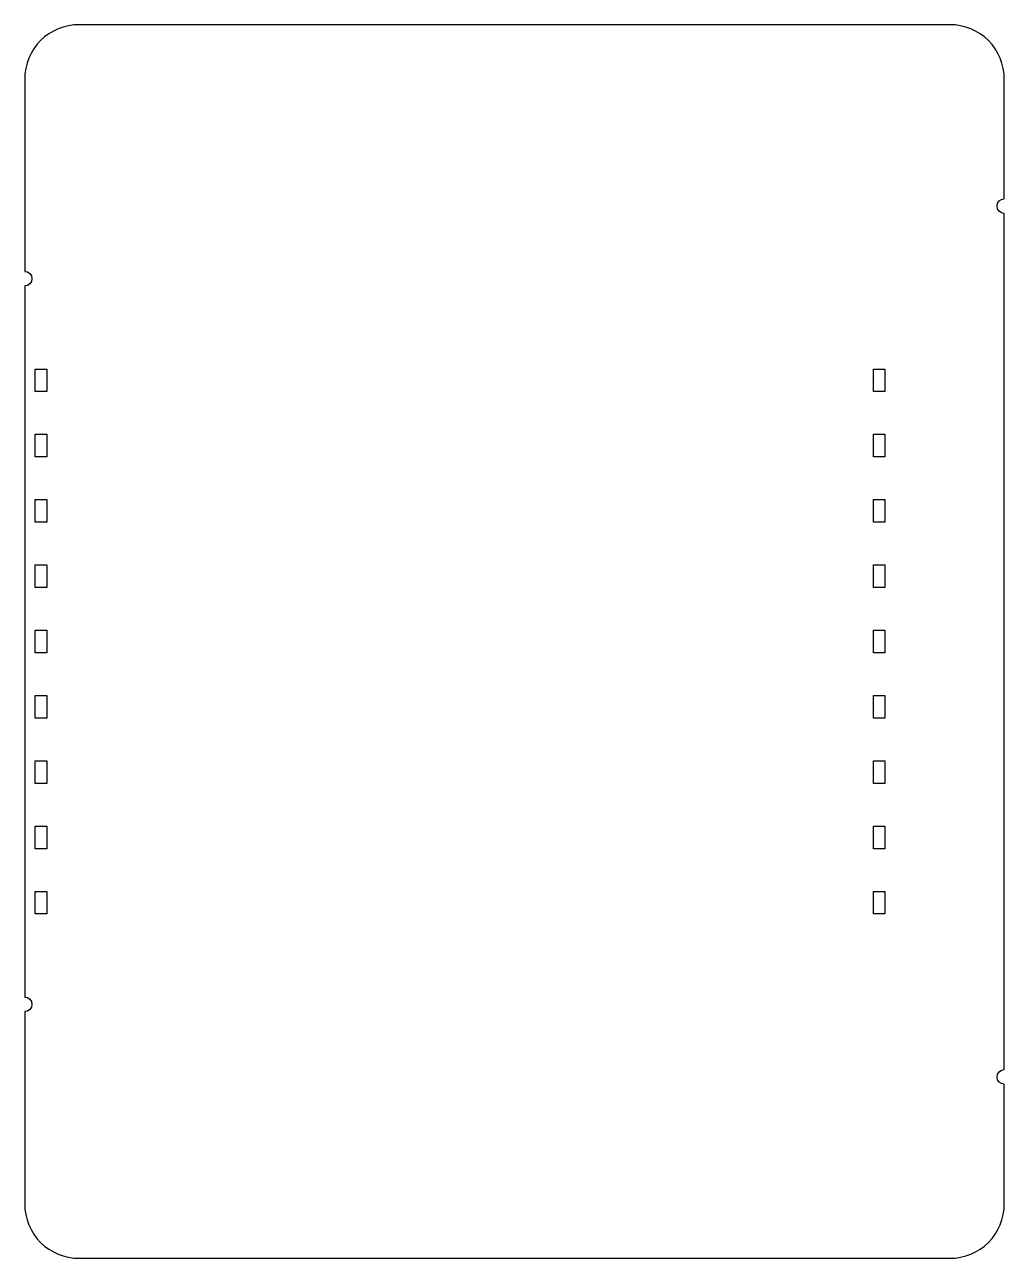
# Model space of a CAD drawing. Header units: millimetres. Extents: x 0 to 270, y -170 to 170.
import ezdxf

# ---------------------------------------------------------------- set-up
doc = ezdxf.new("R2010")
doc.units = ezdxf.units.MM
doc.layers.get('0').update_dxf_attribs({"linetype": 'CONTINUOUS'})

msp = doc.modelspace()

# ---------------------------------------------------------------- linework, layer by layer
msp.add_lwpolyline([(0, -155, 0.414214), (15, -170), (255, -170, 0.414214), (270, -155), (270, -122, -1), (270, -118), (270, 118, -1), (270, 122), (270, 155, 0.414214), (255, 170), (15, 170, 0.414214), (0, 155), (0, 102, -1), (0, 98), (0, -98, -1), (0, -102)], format="xyb", close=True)
for points in [[(6.1, 68.9), (2.9, 68.9), (2.9, 75.1), (6.1, 75.1)], [(233.9, 75.1), (237.1, 75.1), (237.1, 68.9), (233.9, 68.9)], [(6.1, 50.9), (2.9, 50.9), (2.9, 57.1), (6.1, 57.1)], [(237.1, 57.1), (237.1, 50.9), (233.9, 50.9), (233.9, 57.1)], [(6.1, 32.9), (2.9, 32.9), (2.9, 39.1), (6.1, 39.1)], [(237.1, 39.1), (237.1, 32.9), (233.9, 32.9), (233.9, 39.1)], [(6.1, 14.9), (2.9, 14.9), (2.9, 21.1), (6.1, 21.1)], [(237.1, 14.9), (233.9, 14.9), (233.9, 21.1), (237.1, 21.1)], [(6.1, -3.1), (2.9, -3.1), (2.9, 3.1), (6.1, 3.1)], [(233.9, -3.1), (233.9, 3.1), (237.1, 3.1), (237.1, -3.1)], [(6.1, -21.1), (2.9, -21.1), (2.9, -14.9), (6.1, -14.9)], [(233.9, -21.1), (233.9, -14.9), (237.1, -14.9), (237.1, -21.1)], [(6.1, -39.1), (2.9, -39.1), (2.9, -32.9), (6.1, -32.9)], [(233.9, -39.1), (233.9, -32.9), (237.1, -32.9), (237.1, -39.1)], [(6.1, -57.1), (2.9, -57.1), (2.9, -50.9), (6.1, -50.9)], [(233.9, -57.1), (233.9, -50.9), (237.1, -50.9), (237.1, -57.1)], [(6.1, -75.1), (2.9, -75.1), (2.9, -68.9), (6.1, -68.9)], [(237.1, -75.1), (233.9, -75.1), (233.9, -68.9), (237.1, -68.9)]]:
    msp.add_lwpolyline(points, close=True)

doc.saveas('drawing.dxf')
